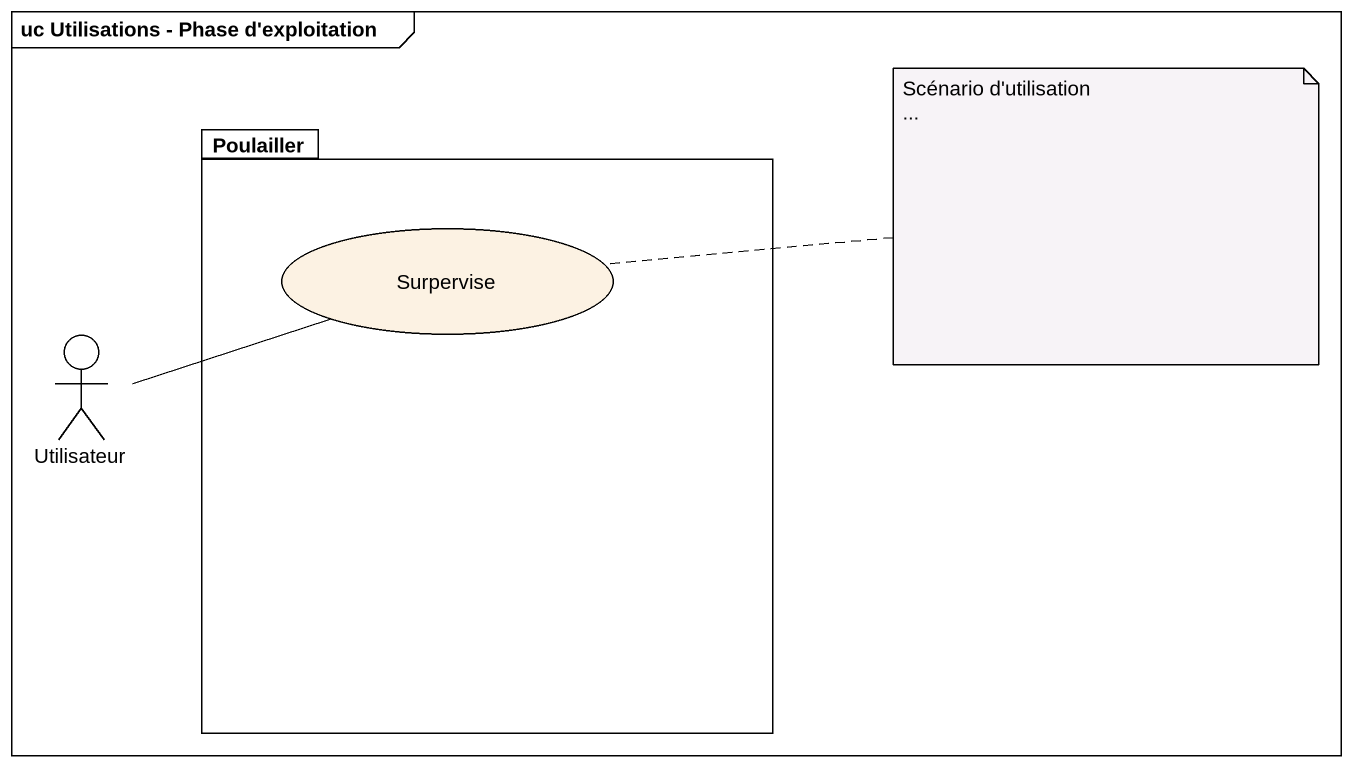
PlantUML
@startuml
mainframe uc Utilisations - Phase d'exploitation
package Poulailler {
  usecase Surpervise
}
actor Utilisateur
Utilisateur -right- Surpervise
note right of Surpervise
  Scénario d'utilisation
  ~...
end note
@enduml
